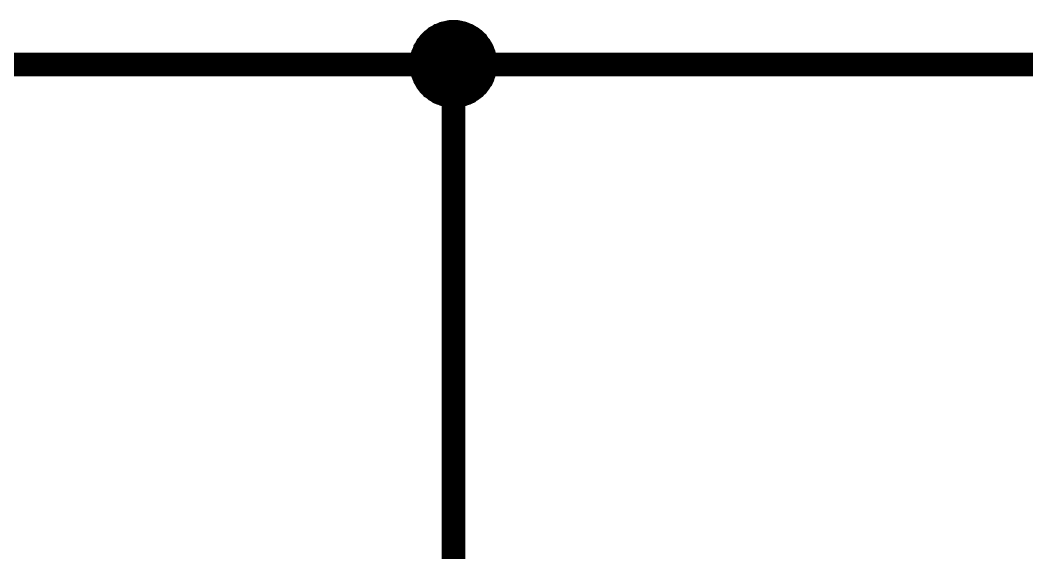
# Model space of a CAD drawing. Header units: millimetres. Extents: x 0 to 20.9, y 0 to 9.5.
# Drawn here: x 3.183 to 3.687, y 4.355 to 4.622 of the extents above; entities that cross this region are included whole.
import ezdxf

# ---------------------------------------------------------------- set-up
doc = ezdxf.new("R2010")
doc.units = ezdxf.units.MM
doc.header["$MEASUREMENT"] = 0
doc.layers.add('Sheet', color=255, linetype='Continuous')

msp = doc.modelspace()

# ---------------------------------------------------------------- linework, layer by layer
at = {"layer": 'Sheet'}
for points, const_width in [([(3.38016, 4.59984), (3.38016, 4.60088), (3.38016, 4.60193), (3.38037, 4.60297), (3.38058, 4.60381), (3.38079, 4.60485), (3.38099, 4.6059), (3.38141, 4.60673), (3.38183, 4.60757), (3.38204, 4.60861), (3.38267, 4.60945), (3.38308, 4.61028), (3.3835, 4.61112), (3.38413, 4.61174), (3.38475, 4.61258), (3.38538, 4.61341), (3.38601, 4.61404), (3.38663, 4.61467), (3.38747, 4.61529), (3.3883, 4.61592), (3.38893, 4.61655), (3.38977, 4.61696), (3.3906, 4.61738), (3.39144, 4.61801), (3.39248, 4.61822), (3.39332, 4.61864), (3.39415, 4.61905), (3.3952, 4.61926), (3.39624, 4.61947), (3.39708, 4.61968), (3.39812, 4.61989), (3.39916, 4.61989), (3.40021, 4.61989)], 0.0039), ([(3.38016, 4.59984), (3.38016, 4.60088), (3.38016, 4.60193), (3.38037, 4.60297), (3.38058, 4.60381), (3.38079, 4.60485), (3.38099, 4.6059), (3.38141, 4.60673), (3.38183, 4.60757), (3.38204, 4.60861), (3.38267, 4.60945), (3.38308, 4.61028), (3.3835, 4.61112), (3.38413, 4.61174), (3.38475, 4.61258), (3.38538, 4.61341), (3.38601, 4.61404), (3.38663, 4.61467), (3.38747, 4.61529), (3.3883, 4.61592), (3.38893, 4.61655), (3.38977, 4.61696), (3.3906, 4.61738), (3.39144, 4.61801), (3.39248, 4.61822), (3.39332, 4.61864), (3.39415, 4.61905), (3.3952, 4.61926), (3.39624, 4.61947), (3.39708, 4.61968), (3.39812, 4.61989), (3.39916, 4.61989), (3.40021, 4.61989)], 0.0039), ([(3.38016, 4.59984), (3.38016, 4.60088), (3.38016, 4.60193), (3.38037, 4.60297), (3.38058, 4.60381), (3.38079, 4.60485), (3.38099, 4.6059), (3.38141, 4.60673), (3.38183, 4.60757), (3.38204, 4.60861), (3.38267, 4.60945), (3.38308, 4.61028), (3.3835, 4.61112), (3.38413, 4.61174), (3.38475, 4.61258), (3.38538, 4.61341), (3.38601, 4.61404), (3.38663, 4.61467), (3.38747, 4.61529), (3.3883, 4.61592), (3.38893, 4.61655), (3.38977, 4.61696), (3.3906, 4.61738), (3.39144, 4.61801), (3.39248, 4.61822), (3.39332, 4.61864), (3.39415, 4.61905), (3.3952, 4.61926), (3.39624, 4.61947), (3.39708, 4.61968), (3.39812, 4.61989), (3.39916, 4.61989), (3.40021, 4.61989)], 0.0039), ([(3.38016, 4.59984), (3.38016, 4.60088), (3.38016, 4.60193), (3.38037, 4.60297), (3.38058, 4.60381), (3.38079, 4.60485), (3.38099, 4.6059), (3.38141, 4.60673), (3.38183, 4.60757), (3.38204, 4.60861), (3.38267, 4.60945), (3.38308, 4.61028), (3.3835, 4.61112), (3.38413, 4.61174), (3.38475, 4.61258), (3.38538, 4.61341), (3.38601, 4.61404), (3.38663, 4.61467), (3.38747, 4.61529), (3.3883, 4.61592), (3.38893, 4.61655), (3.38977, 4.61696), (3.3906, 4.61738), (3.39144, 4.61801), (3.39248, 4.61822), (3.39332, 4.61864), (3.39415, 4.61905), (3.3952, 4.61926), (3.39624, 4.61947), (3.39708, 4.61968), (3.39812, 4.61989), (3.39916, 4.61989), (3.40021, 4.61989)], 0.0039), ([(3.38016, 4.59984), (3.38016, 4.60088), (3.38016, 4.60193), (3.38037, 4.60297), (3.38058, 4.60381), (3.38079, 4.60485), (3.38099, 4.6059), (3.38141, 4.60673), (3.38183, 4.60757), (3.38204, 4.60861), (3.38267, 4.60945), (3.38308, 4.61028), (3.3835, 4.61112), (3.38413, 4.61174), (3.38475, 4.61258), (3.38538, 4.61341), (3.38601, 4.61404), (3.38663, 4.61467), (3.38747, 4.61529), (3.3883, 4.61592), (3.38893, 4.61655), (3.38977, 4.61696), (3.3906, 4.61738), (3.39144, 4.61801), (3.39248, 4.61822), (3.39332, 4.61864), (3.39415, 4.61905), (3.3952, 4.61926), (3.39624, 4.61947), (3.39708, 4.61968), (3.39812, 4.61989), (3.39916, 4.61989), (3.40021, 4.61989)], 0.0039), ([(3.38016, 4.59984), (3.38016, 4.60088), (3.38016, 4.60193), (3.38037, 4.60297), (3.38058, 4.60381), (3.38079, 4.60485), (3.38099, 4.6059), (3.38141, 4.60673), (3.38183, 4.60757), (3.38204, 4.60861), (3.38267, 4.60945), (3.38308, 4.61028), (3.3835, 4.61112), (3.38413, 4.61174), (3.38475, 4.61258), (3.38538, 4.61341), (3.38601, 4.61404), (3.38663, 4.61467), (3.38747, 4.61529), (3.3883, 4.61592), (3.38893, 4.61655), (3.38977, 4.61696), (3.3906, 4.61738), (3.39144, 4.61801), (3.39248, 4.61822), (3.39332, 4.61864), (3.39415, 4.61905), (3.3952, 4.61926), (3.39624, 4.61947), (3.39708, 4.61968), (3.39812, 4.61989), (3.39916, 4.61989), (3.40021, 4.61989)], 0.0039), ([(3.38016, 4.59984), (3.38016, 4.60088), (3.38016, 4.60193), (3.38037, 4.60297), (3.38058, 4.60381), (3.38079, 4.60485), (3.38099, 4.6059), (3.38141, 4.60673), (3.38183, 4.60757), (3.38204, 4.60861), (3.38267, 4.60945), (3.38308, 4.61028), (3.3835, 4.61112), (3.38413, 4.61174), (3.38475, 4.61258), (3.38538, 4.61341), (3.38601, 4.61404), (3.38663, 4.61467), (3.38747, 4.61529), (3.3883, 4.61592), (3.38893, 4.61655), (3.38977, 4.61696), (3.3906, 4.61738), (3.39144, 4.61801), (3.39248, 4.61822), (3.39332, 4.61864), (3.39415, 4.61905), (3.3952, 4.61926), (3.39624, 4.61947), (3.39708, 4.61968), (3.39812, 4.61989), (3.39916, 4.61989), (3.40021, 4.61989)], 0.0039), ([(3.38016, 4.59984), (3.38016, 4.60088), (3.38016, 4.60193), (3.38037, 4.60297), (3.38058, 4.60381), (3.38079, 4.60485), (3.38099, 4.6059), (3.38141, 4.60673), (3.38183, 4.60757), (3.38204, 4.60861), (3.38267, 4.60945), (3.38308, 4.61028), (3.3835, 4.61112), (3.38413, 4.61174), (3.38475, 4.61258), (3.38538, 4.61341), (3.38601, 4.61404), (3.38663, 4.61467), (3.38747, 4.61529), (3.3883, 4.61592), (3.38893, 4.61655), (3.38977, 4.61696), (3.3906, 4.61738), (3.39144, 4.61801), (3.39248, 4.61822), (3.39332, 4.61864), (3.39415, 4.61905), (3.3952, 4.61926), (3.39624, 4.61947), (3.39708, 4.61968), (3.39812, 4.61989), (3.39916, 4.61989), (3.40021, 4.61989)], 0.0039), ([(3.40021, 4.61989), (3.40021, 4.61989)], 0.0039), ([(3.40021, 4.61989), (3.40125, 4.61989), (3.4023, 4.61989), (3.40334, 4.61968), (3.40418, 4.61947), (3.40522, 4.61926), (3.40606, 4.61905), (3.4071, 4.61864), (3.40794, 4.61822), (3.40877, 4.61801), (3.40982, 4.61738), (3.41044, 4.61696), (3.41128, 4.61655), (3.41211, 4.61592), (3.41295, 4.61529), (3.41357, 4.61467), (3.4142, 4.61404), (3.41504, 4.61341), (3.41545, 4.61258), (3.41608, 4.61174), (3.41671, 4.61112), (3.41713, 4.61028), (3.41775, 4.60945), (3.41817, 4.60861), (3.41859, 4.60757), (3.4188, 4.60673), (3.41921, 4.6059), (3.41942, 4.60485), (3.41963, 4.60381), (3.41984, 4.60297), (3.42005, 4.60193), (3.42005, 4.60088), (3.42005, 4.59984)], 0.0039), ([(3.40021, 4.61989), (3.40021, 4.61989)], 0.0039), ([(3.40021, 4.61989), (3.40125, 4.61989), (3.4023, 4.61989), (3.40334, 4.61968), (3.40418, 4.61947), (3.40522, 4.61926), (3.40606, 4.61905), (3.4071, 4.61864), (3.40794, 4.61822), (3.40877, 4.61801), (3.40982, 4.61738), (3.41044, 4.61696), (3.41128, 4.61655), (3.41211, 4.61592), (3.41295, 4.61529), (3.41357, 4.61467), (3.4142, 4.61404), (3.41504, 4.61341), (3.41545, 4.61258), (3.41608, 4.61174), (3.41671, 4.61112), (3.41713, 4.61028), (3.41775, 4.60945), (3.41817, 4.60861), (3.41859, 4.60757), (3.4188, 4.60673), (3.41921, 4.6059), (3.41942, 4.60485), (3.41963, 4.60381), (3.41984, 4.60297), (3.42005, 4.60193), (3.42005, 4.60088), (3.42005, 4.59984)], 0.0039), ([(3.40021, 4.61989), (3.40021, 4.61989)], 0.0039), ([(3.40021, 4.61989), (3.40125, 4.61989), (3.4023, 4.61989), (3.40334, 4.61968), (3.40418, 4.61947), (3.40522, 4.61926), (3.40606, 4.61905), (3.4071, 4.61864), (3.40794, 4.61822), (3.40877, 4.61801), (3.40982, 4.61738), (3.41044, 4.61696), (3.41128, 4.61655), (3.41211, 4.61592), (3.41295, 4.61529), (3.41357, 4.61467), (3.4142, 4.61404), (3.41504, 4.61341), (3.41545, 4.61258), (3.41608, 4.61174), (3.41671, 4.61112), (3.41713, 4.61028), (3.41775, 4.60945), (3.41817, 4.60861), (3.41859, 4.60757), (3.4188, 4.60673), (3.41921, 4.6059), (3.41942, 4.60485), (3.41963, 4.60381), (3.41984, 4.60297), (3.42005, 4.60193), (3.42005, 4.60088), (3.42005, 4.59984)], 0.0039), ([(3.40021, 4.61989), (3.40021, 4.61989)], 0.0039), ([(3.40021, 4.61989), (3.40125, 4.61989), (3.4023, 4.61989), (3.40334, 4.61968), (3.40418, 4.61947), (3.40522, 4.61926), (3.40606, 4.61905), (3.4071, 4.61864), (3.40794, 4.61822), (3.40877, 4.61801), (3.40982, 4.61738), (3.41044, 4.61696), (3.41128, 4.61655), (3.41211, 4.61592), (3.41295, 4.61529), (3.41357, 4.61467), (3.4142, 4.61404), (3.41504, 4.61341), (3.41545, 4.61258), (3.41608, 4.61174), (3.41671, 4.61112), (3.41713, 4.61028), (3.41775, 4.60945), (3.41817, 4.60861), (3.41859, 4.60757), (3.4188, 4.60673), (3.41921, 4.6059), (3.41942, 4.60485), (3.41963, 4.60381), (3.41984, 4.60297), (3.42005, 4.60193), (3.42005, 4.60088), (3.42005, 4.59984)], 0.0039), ([(3.40021, 4.61989), (3.40021, 4.61989)], 0.0039), ([(3.40021, 4.61989), (3.40125, 4.61989), (3.4023, 4.61989), (3.40334, 4.61968), (3.40418, 4.61947), (3.40522, 4.61926), (3.40606, 4.61905), (3.4071, 4.61864), (3.40794, 4.61822), (3.40877, 4.61801), (3.40982, 4.61738), (3.41044, 4.61696), (3.41128, 4.61655), (3.41211, 4.61592), (3.41295, 4.61529), (3.41357, 4.61467), (3.4142, 4.61404), (3.41504, 4.61341), (3.41545, 4.61258), (3.41608, 4.61174), (3.41671, 4.61112), (3.41713, 4.61028), (3.41775, 4.60945), (3.41817, 4.60861), (3.41859, 4.60757), (3.4188, 4.60673), (3.41921, 4.6059), (3.41942, 4.60485), (3.41963, 4.60381), (3.41984, 4.60297), (3.42005, 4.60193), (3.42005, 4.60088), (3.42005, 4.59984)], 0.0039), ([(3.40021, 4.61989), (3.40021, 4.61989)], 0.0039), ([(3.40021, 4.61989), (3.40125, 4.61989), (3.4023, 4.61989), (3.40334, 4.61968), (3.40418, 4.61947), (3.40522, 4.61926), (3.40606, 4.61905), (3.4071, 4.61864), (3.40794, 4.61822), (3.40877, 4.61801), (3.40982, 4.61738), (3.41044, 4.61696), (3.41128, 4.61655), (3.41211, 4.61592), (3.41295, 4.61529), (3.41357, 4.61467), (3.4142, 4.61404), (3.41504, 4.61341), (3.41545, 4.61258), (3.41608, 4.61174), (3.41671, 4.61112), (3.41713, 4.61028), (3.41775, 4.60945), (3.41817, 4.60861), (3.41859, 4.60757), (3.4188, 4.60673), (3.41921, 4.6059), (3.41942, 4.60485), (3.41963, 4.60381), (3.41984, 4.60297), (3.42005, 4.60193), (3.42005, 4.60088), (3.42005, 4.59984)], 0.0039), ([(3.40021, 4.61989), (3.40021, 4.61989)], 0.0039), ([(3.40021, 4.61989), (3.40125, 4.61989), (3.4023, 4.61989), (3.40334, 4.61968), (3.40418, 4.61947), (3.40522, 4.61926), (3.40606, 4.61905), (3.4071, 4.61864), (3.40794, 4.61822), (3.40877, 4.61801), (3.40982, 4.61738), (3.41044, 4.61696), (3.41128, 4.61655), (3.41211, 4.61592), (3.41295, 4.61529), (3.41357, 4.61467), (3.4142, 4.61404), (3.41504, 4.61341), (3.41545, 4.61258), (3.41608, 4.61174), (3.41671, 4.61112), (3.41713, 4.61028), (3.41775, 4.60945), (3.41817, 4.60861), (3.41859, 4.60757), (3.4188, 4.60673), (3.41921, 4.6059), (3.41942, 4.60485), (3.41963, 4.60381), (3.41984, 4.60297), (3.42005, 4.60193), (3.42005, 4.60088), (3.42005, 4.59984)], 0.0039), ([(3.40021, 4.61989), (3.40021, 4.61989)], 0.0039), ([(3.40021, 4.61989), (3.40125, 4.61989), (3.4023, 4.61989), (3.40334, 4.61968), (3.40418, 4.61947), (3.40522, 4.61926), (3.40606, 4.61905), (3.4071, 4.61864), (3.40794, 4.61822), (3.40877, 4.61801), (3.40982, 4.61738), (3.41044, 4.61696), (3.41128, 4.61655), (3.41211, 4.61592), (3.41295, 4.61529), (3.41357, 4.61467), (3.4142, 4.61404), (3.41504, 4.61341), (3.41545, 4.61258), (3.41608, 4.61174), (3.41671, 4.61112), (3.41713, 4.61028), (3.41775, 4.60945), (3.41817, 4.60861), (3.41859, 4.60757), (3.4188, 4.60673), (3.41921, 4.6059), (3.41942, 4.60485), (3.41963, 4.60381), (3.41984, 4.60297), (3.42005, 4.60193), (3.42005, 4.60088), (3.42005, 4.59984)], 0.0039), ([(1.00079, 4.39997), (1.00079, 4.59963), (1.4001, 4.59963), (2.00074, 4.59963), (2.40005, 4.59963), (3.00069, 4.59963), (3.40084, 4.59963), (4.00064, 4.59963), (4.40079, 4.59963), (5.00059, 4.59963), (5.40074, 4.59963), (6.00054, 4.59963), (6.40069, 4.59963), (7.00049, 4.59963), (7.40064, 4.59963), (8.00044, 4.59963), (8.40059, 4.59963), (9.00039, 4.59963), (9.40054, 4.59963), (10.00034, 4.59963), (10.40049, 4.59963), (11.00029, 4.59963)], 0.0118), ([(3.40021, 4.59984), (3.40021, 4.39997)], 0.0118), ([(3.40021, 4.58), (3.39916, 4.58), (3.39812, 4.58), (3.39708, 4.58021), (3.39624, 4.58042), (3.3952, 4.58063), (3.39415, 4.58083), (3.39332, 4.58125), (3.39248, 4.58146), (3.39144, 4.58188), (3.3906, 4.5823), (3.38977, 4.58292), (3.38893, 4.58334), (3.3883, 4.58397), (3.38747, 4.58459), (3.38663, 4.58501), (3.38601, 4.58585), (3.38538, 4.58647), (3.38475, 4.5871), (3.38413, 4.58794), (3.3835, 4.58877), (3.38308, 4.58961), (3.38267, 4.59023), (3.38204, 4.59128), (3.38183, 4.59211), (3.38141, 4.59295), (3.38099, 4.59399), (3.38079, 4.59483), (3.38058, 4.59587), (3.38037, 4.59671), (3.38016, 4.59775), (3.38016, 4.5988), (3.38016, 4.59984)], 0.0039), ([(3.38016, 4.59984), (3.38016, 4.59984)], 0.0039), ([(3.40021, 4.58), (3.39916, 4.58), (3.39812, 4.58), (3.39708, 4.58021), (3.39624, 4.58042), (3.3952, 4.58063), (3.39415, 4.58083), (3.39332, 4.58125), (3.39248, 4.58146), (3.39144, 4.58188), (3.3906, 4.5823), (3.38977, 4.58292), (3.38893, 4.58334), (3.3883, 4.58397), (3.38747, 4.58459), (3.38663, 4.58501), (3.38601, 4.58585), (3.38538, 4.58647), (3.38475, 4.5871), (3.38413, 4.58794), (3.3835, 4.58877), (3.38308, 4.58961), (3.38267, 4.59023), (3.38204, 4.59128), (3.38183, 4.59211), (3.38141, 4.59295), (3.38099, 4.59399), (3.38079, 4.59483), (3.38058, 4.59587), (3.38037, 4.59671), (3.38016, 4.59775), (3.38016, 4.5988), (3.38016, 4.59984)], 0.0039), ([(3.38016, 4.59984), (3.38016, 4.59984)], 0.0039), ([(3.40021, 4.58), (3.39916, 4.58), (3.39812, 4.58), (3.39708, 4.58021), (3.39624, 4.58042), (3.3952, 4.58063), (3.39415, 4.58083), (3.39332, 4.58125), (3.39248, 4.58146), (3.39144, 4.58188), (3.3906, 4.5823), (3.38977, 4.58292), (3.38893, 4.58334), (3.3883, 4.58397), (3.38747, 4.58459), (3.38663, 4.58501), (3.38601, 4.58585), (3.38538, 4.58647), (3.38475, 4.5871), (3.38413, 4.58794), (3.3835, 4.58877), (3.38308, 4.58961), (3.38267, 4.59023), (3.38204, 4.59128), (3.38183, 4.59211), (3.38141, 4.59295), (3.38099, 4.59399), (3.38079, 4.59483), (3.38058, 4.59587), (3.38037, 4.59671), (3.38016, 4.59775), (3.38016, 4.5988), (3.38016, 4.59984)], 0.0039), ([(3.38016, 4.59984), (3.38016, 4.59984)], 0.0039), ([(3.40021, 4.58), (3.39916, 4.58), (3.39812, 4.58), (3.39708, 4.58021), (3.39624, 4.58042), (3.3952, 4.58063), (3.39415, 4.58083), (3.39332, 4.58125), (3.39248, 4.58146), (3.39144, 4.58188), (3.3906, 4.5823), (3.38977, 4.58292), (3.38893, 4.58334), (3.3883, 4.58397), (3.38747, 4.58459), (3.38663, 4.58501), (3.38601, 4.58585), (3.38538, 4.58647), (3.38475, 4.5871), (3.38413, 4.58794), (3.3835, 4.58877), (3.38308, 4.58961), (3.38267, 4.59023), (3.38204, 4.59128), (3.38183, 4.59211), (3.38141, 4.59295), (3.38099, 4.59399), (3.38079, 4.59483), (3.38058, 4.59587), (3.38037, 4.59671), (3.38016, 4.59775), (3.38016, 4.5988), (3.38016, 4.59984)], 0.0039), ([(3.38016, 4.59984), (3.38016, 4.59984)], 0.0039), ([(3.40021, 4.58), (3.39916, 4.58), (3.39812, 4.58), (3.39708, 4.58021), (3.39624, 4.58042), (3.3952, 4.58063), (3.39415, 4.58083), (3.39332, 4.58125), (3.39248, 4.58146), (3.39144, 4.58188), (3.3906, 4.5823), (3.38977, 4.58292), (3.38893, 4.58334), (3.3883, 4.58397), (3.38747, 4.58459), (3.38663, 4.58501), (3.38601, 4.58585), (3.38538, 4.58647), (3.38475, 4.5871), (3.38413, 4.58794), (3.3835, 4.58877), (3.38308, 4.58961), (3.38267, 4.59023), (3.38204, 4.59128), (3.38183, 4.59211), (3.38141, 4.59295), (3.38099, 4.59399), (3.38079, 4.59483), (3.38058, 4.59587), (3.38037, 4.59671), (3.38016, 4.59775), (3.38016, 4.5988), (3.38016, 4.59984)], 0.0039), ([(3.38016, 4.59984), (3.38016, 4.59984)], 0.0039), ([(3.40021, 4.58), (3.39916, 4.58), (3.39812, 4.58), (3.39708, 4.58021), (3.39624, 4.58042), (3.3952, 4.58063), (3.39415, 4.58083), (3.39332, 4.58125), (3.39248, 4.58146), (3.39144, 4.58188), (3.3906, 4.5823), (3.38977, 4.58292), (3.38893, 4.58334), (3.3883, 4.58397), (3.38747, 4.58459), (3.38663, 4.58501), (3.38601, 4.58585), (3.38538, 4.58647), (3.38475, 4.5871), (3.38413, 4.58794), (3.3835, 4.58877), (3.38308, 4.58961), (3.38267, 4.59023), (3.38204, 4.59128), (3.38183, 4.59211), (3.38141, 4.59295), (3.38099, 4.59399), (3.38079, 4.59483), (3.38058, 4.59587), (3.38037, 4.59671), (3.38016, 4.59775), (3.38016, 4.5988), (3.38016, 4.59984)], 0.0039), ([(3.38016, 4.59984), (3.38016, 4.59984)], 0.0039), ([(3.40021, 4.58), (3.39916, 4.58), (3.39812, 4.58), (3.39708, 4.58021), (3.39624, 4.58042), (3.3952, 4.58063), (3.39415, 4.58083), (3.39332, 4.58125), (3.39248, 4.58146), (3.39144, 4.58188), (3.3906, 4.5823), (3.38977, 4.58292), (3.38893, 4.58334), (3.3883, 4.58397), (3.38747, 4.58459), (3.38663, 4.58501), (3.38601, 4.58585), (3.38538, 4.58647), (3.38475, 4.5871), (3.38413, 4.58794), (3.3835, 4.58877), (3.38308, 4.58961), (3.38267, 4.59023), (3.38204, 4.59128), (3.38183, 4.59211), (3.38141, 4.59295), (3.38099, 4.59399), (3.38079, 4.59483), (3.38058, 4.59587), (3.38037, 4.59671), (3.38016, 4.59775), (3.38016, 4.5988), (3.38016, 4.59984)], 0.0039), ([(3.38016, 4.59984), (3.38016, 4.59984)], 0.0039), ([(3.40021, 4.58), (3.39916, 4.58), (3.39812, 4.58), (3.39708, 4.58021), (3.39624, 4.58042), (3.3952, 4.58063), (3.39415, 4.58083), (3.39332, 4.58125), (3.39248, 4.58146), (3.39144, 4.58188), (3.3906, 4.5823), (3.38977, 4.58292), (3.38893, 4.58334), (3.3883, 4.58397), (3.38747, 4.58459), (3.38663, 4.58501), (3.38601, 4.58585), (3.38538, 4.58647), (3.38475, 4.5871), (3.38413, 4.58794), (3.3835, 4.58877), (3.38308, 4.58961), (3.38267, 4.59023), (3.38204, 4.59128), (3.38183, 4.59211), (3.38141, 4.59295), (3.38099, 4.59399), (3.38079, 4.59483), (3.38058, 4.59587), (3.38037, 4.59671), (3.38016, 4.59775), (3.38016, 4.5988), (3.38016, 4.59984)], 0.0039), ([(3.38016, 4.59984), (3.38016, 4.59984)], 0.0039), ([(3.42005, 4.59984), (3.42005, 4.5988), (3.42005, 4.59775), (3.41984, 4.59671), (3.41963, 4.59587), (3.41942, 4.59483), (3.41921, 4.59399), (3.4188, 4.59295), (3.41859, 4.59211), (3.41817, 4.59128), (3.41775, 4.59023), (3.41713, 4.58961), (3.41671, 4.58877), (3.41608, 4.58794), (3.41545, 4.5871), (3.41504, 4.58647), (3.4142, 4.58585), (3.41357, 4.58501), (3.41295, 4.58459), (3.41211, 4.58397), (3.41128, 4.58334), (3.41044, 4.58292), (3.40982, 4.5823), (3.40877, 4.58188), (3.40794, 4.58146), (3.4071, 4.58125), (3.40606, 4.58083), (3.40522, 4.58063), (3.40418, 4.58042), (3.40334, 4.58021), (3.4023, 4.58), (3.40125, 4.58), (3.40021, 4.58)], 0.0039), ([(3.42005, 4.59984), (3.42005, 4.5988), (3.42005, 4.59775), (3.41984, 4.59671), (3.41963, 4.59587), (3.41942, 4.59483), (3.41921, 4.59399), (3.4188, 4.59295), (3.41859, 4.59211), (3.41817, 4.59128), (3.41775, 4.59023), (3.41713, 4.58961), (3.41671, 4.58877), (3.41608, 4.58794), (3.41545, 4.5871), (3.41504, 4.58647), (3.4142, 4.58585), (3.41357, 4.58501), (3.41295, 4.58459), (3.41211, 4.58397), (3.41128, 4.58334), (3.41044, 4.58292), (3.40982, 4.5823), (3.40877, 4.58188), (3.40794, 4.58146), (3.4071, 4.58125), (3.40606, 4.58083), (3.40522, 4.58063), (3.40418, 4.58042), (3.40334, 4.58021), (3.4023, 4.58), (3.40125, 4.58), (3.40021, 4.58)], 0.0039), ([(3.42005, 4.59984), (3.42005, 4.5988), (3.42005, 4.59775), (3.41984, 4.59671), (3.41963, 4.59587), (3.41942, 4.59483), (3.41921, 4.59399), (3.4188, 4.59295), (3.41859, 4.59211), (3.41817, 4.59128), (3.41775, 4.59023), (3.41713, 4.58961), (3.41671, 4.58877), (3.41608, 4.58794), (3.41545, 4.5871), (3.41504, 4.58647), (3.4142, 4.58585), (3.41357, 4.58501), (3.41295, 4.58459), (3.41211, 4.58397), (3.41128, 4.58334), (3.41044, 4.58292), (3.40982, 4.5823), (3.40877, 4.58188), (3.40794, 4.58146), (3.4071, 4.58125), (3.40606, 4.58083), (3.40522, 4.58063), (3.40418, 4.58042), (3.40334, 4.58021), (3.4023, 4.58), (3.40125, 4.58), (3.40021, 4.58)], 0.0039), ([(3.42005, 4.59984), (3.42005, 4.5988), (3.42005, 4.59775), (3.41984, 4.59671), (3.41963, 4.59587), (3.41942, 4.59483), (3.41921, 4.59399), (3.4188, 4.59295), (3.41859, 4.59211), (3.41817, 4.59128), (3.41775, 4.59023), (3.41713, 4.58961), (3.41671, 4.58877), (3.41608, 4.58794), (3.41545, 4.5871), (3.41504, 4.58647), (3.4142, 4.58585), (3.41357, 4.58501), (3.41295, 4.58459), (3.41211, 4.58397), (3.41128, 4.58334), (3.41044, 4.58292), (3.40982, 4.5823), (3.40877, 4.58188), (3.40794, 4.58146), (3.4071, 4.58125), (3.40606, 4.58083), (3.40522, 4.58063), (3.40418, 4.58042), (3.40334, 4.58021), (3.4023, 4.58), (3.40125, 4.58), (3.40021, 4.58)], 0.0039), ([(3.42005, 4.59984), (3.42005, 4.5988), (3.42005, 4.59775), (3.41984, 4.59671), (3.41963, 4.59587), (3.41942, 4.59483), (3.41921, 4.59399), (3.4188, 4.59295), (3.41859, 4.59211), (3.41817, 4.59128), (3.41775, 4.59023), (3.41713, 4.58961), (3.41671, 4.58877), (3.41608, 4.58794), (3.41545, 4.5871), (3.41504, 4.58647), (3.4142, 4.58585), (3.41357, 4.58501), (3.41295, 4.58459), (3.41211, 4.58397), (3.41128, 4.58334), (3.41044, 4.58292), (3.40982, 4.5823), (3.40877, 4.58188), (3.40794, 4.58146), (3.4071, 4.58125), (3.40606, 4.58083), (3.40522, 4.58063), (3.40418, 4.58042), (3.40334, 4.58021), (3.4023, 4.58), (3.40125, 4.58), (3.40021, 4.58)], 0.0039), ([(3.42005, 4.59984), (3.42005, 4.5988), (3.42005, 4.59775), (3.41984, 4.59671), (3.41963, 4.59587), (3.41942, 4.59483), (3.41921, 4.59399), (3.4188, 4.59295), (3.41859, 4.59211), (3.41817, 4.59128), (3.41775, 4.59023), (3.41713, 4.58961), (3.41671, 4.58877), (3.41608, 4.58794), (3.41545, 4.5871), (3.41504, 4.58647), (3.4142, 4.58585), (3.41357, 4.58501), (3.41295, 4.58459), (3.41211, 4.58397), (3.41128, 4.58334), (3.41044, 4.58292), (3.40982, 4.5823), (3.40877, 4.58188), (3.40794, 4.58146), (3.4071, 4.58125), (3.40606, 4.58083), (3.40522, 4.58063), (3.40418, 4.58042), (3.40334, 4.58021), (3.4023, 4.58), (3.40125, 4.58), (3.40021, 4.58)], 0.0039), ([(3.42005, 4.59984), (3.42005, 4.5988), (3.42005, 4.59775), (3.41984, 4.59671), (3.41963, 4.59587), (3.41942, 4.59483), (3.41921, 4.59399), (3.4188, 4.59295), (3.41859, 4.59211), (3.41817, 4.59128), (3.41775, 4.59023), (3.41713, 4.58961), (3.41671, 4.58877), (3.41608, 4.58794), (3.41545, 4.5871), (3.41504, 4.58647), (3.4142, 4.58585), (3.41357, 4.58501), (3.41295, 4.58459), (3.41211, 4.58397), (3.41128, 4.58334), (3.41044, 4.58292), (3.40982, 4.5823), (3.40877, 4.58188), (3.40794, 4.58146), (3.4071, 4.58125), (3.40606, 4.58083), (3.40522, 4.58063), (3.40418, 4.58042), (3.40334, 4.58021), (3.4023, 4.58), (3.40125, 4.58), (3.40021, 4.58)], 0.0039), ([(3.42005, 4.59984), (3.42005, 4.5988), (3.42005, 4.59775), (3.41984, 4.59671), (3.41963, 4.59587), (3.41942, 4.59483), (3.41921, 4.59399), (3.4188, 4.59295), (3.41859, 4.59211), (3.41817, 4.59128), (3.41775, 4.59023), (3.41713, 4.58961), (3.41671, 4.58877), (3.41608, 4.58794), (3.41545, 4.5871), (3.41504, 4.58647), (3.4142, 4.58585), (3.41357, 4.58501), (3.41295, 4.58459), (3.41211, 4.58397), (3.41128, 4.58334), (3.41044, 4.58292), (3.40982, 4.5823), (3.40877, 4.58188), (3.40794, 4.58146), (3.4071, 4.58125), (3.40606, 4.58083), (3.40522, 4.58063), (3.40418, 4.58042), (3.40334, 4.58021), (3.4023, 4.58), (3.40125, 4.58), (3.40021, 4.58)], 0.0039), ([(3.42005, 4.59984), (3.42005, 4.59984), (3.42005, 4.59984), (3.42005, 4.59984), (3.42005, 4.59984), (3.42005, 4.59984), (3.42005, 4.59984), (3.42005, 4.59984), (3.42005, 4.59984), (3.42005, 4.59984), (3.42005, 4.59984), (3.42005, 4.59984), (3.42005, 4.59984), (3.42005, 4.59984), (3.42005, 4.59984), (3.42005, 4.59984), (3.42005, 4.59984), (3.42005, 4.59984), (3.42005, 4.59984), (3.42005, 4.59984), (3.42005, 4.59984), (3.42005, 4.59984), (3.42005, 4.59984), (3.42005, 4.59984), (3.42005, 4.59984), (3.42005, 4.59984), (3.42005, 4.59984), (3.42005, 4.59984), (3.42005, 4.59984), (3.42005, 4.59984), (3.42005, 4.59984), (3.42005, 4.59984), (3.42005, 4.59984)], 0.0039), ([(3.42005, 4.59984), (3.42005, 4.59984)], 0.0039), ([(3.42005, 4.59984), (3.42005, 4.59984), (3.42005, 4.59984), (3.42005, 4.59984), (3.42005, 4.59984), (3.42005, 4.59984), (3.42005, 4.59984), (3.42005, 4.59984), (3.42005, 4.59984), (3.42005, 4.59984), (3.42005, 4.59984), (3.42005, 4.59984), (3.42005, 4.59984), (3.42005, 4.59984), (3.42005, 4.59984), (3.42005, 4.59984), (3.42005, 4.59984), (3.42005, 4.59984), (3.42005, 4.59984), (3.42005, 4.59984), (3.42005, 4.59984), (3.42005, 4.59984), (3.42005, 4.59984), (3.42005, 4.59984), (3.42005, 4.59984), (3.42005, 4.59984), (3.42005, 4.59984), (3.42005, 4.59984), (3.42005, 4.59984), (3.42005, 4.59984), (3.42005, 4.59984), (3.42005, 4.59984), (3.42005, 4.59984)], 0.0039), ([(3.42005, 4.59984), (3.42005, 4.59984)], 0.0039), ([(3.42005, 4.59984), (3.42005, 4.59984), (3.42005, 4.59984), (3.42005, 4.59984), (3.42005, 4.59984), (3.42005, 4.59984), (3.42005, 4.59984), (3.42005, 4.59984), (3.42005, 4.59984), (3.42005, 4.59984), (3.42005, 4.59984), (3.42005, 4.59984), (3.42005, 4.59984), (3.42005, 4.59984), (3.42005, 4.59984), (3.42005, 4.59984), (3.42005, 4.59984), (3.42005, 4.59984), (3.42005, 4.59984), (3.42005, 4.59984), (3.42005, 4.59984), (3.42005, 4.59984), (3.42005, 4.59984), (3.42005, 4.59984), (3.42005, 4.59984), (3.42005, 4.59984), (3.42005, 4.59984), (3.42005, 4.59984), (3.42005, 4.59984), (3.42005, 4.59984), (3.42005, 4.59984), (3.42005, 4.59984), (3.42005, 4.59984)], 0.0039), ([(3.42005, 4.59984), (3.42005, 4.59984)], 0.0039), ([(3.42005, 4.59984), (3.42005, 4.59984), (3.42005, 4.59984), (3.42005, 4.59984), (3.42005, 4.59984), (3.42005, 4.59984), (3.42005, 4.59984), (3.42005, 4.59984), (3.42005, 4.59984), (3.42005, 4.59984), (3.42005, 4.59984), (3.42005, 4.59984), (3.42005, 4.59984), (3.42005, 4.59984), (3.42005, 4.59984), (3.42005, 4.59984), (3.42005, 4.59984), (3.42005, 4.59984), (3.42005, 4.59984), (3.42005, 4.59984), (3.42005, 4.59984), (3.42005, 4.59984), (3.42005, 4.59984), (3.42005, 4.59984), (3.42005, 4.59984), (3.42005, 4.59984), (3.42005, 4.59984), (3.42005, 4.59984), (3.42005, 4.59984), (3.42005, 4.59984), (3.42005, 4.59984), (3.42005, 4.59984), (3.42005, 4.59984)], 0.0039), ([(3.42005, 4.59984), (3.42005, 4.59984)], 0.0039), ([(3.42005, 4.59984), (3.42005, 4.59984), (3.42005, 4.59984), (3.42005, 4.59984), (3.42005, 4.59984), (3.42005, 4.59984), (3.42005, 4.59984), (3.42005, 4.59984), (3.42005, 4.59984), (3.42005, 4.59984), (3.42005, 4.59984), (3.42005, 4.59984), (3.42005, 4.59984), (3.42005, 4.59984), (3.42005, 4.59984), (3.42005, 4.59984), (3.42005, 4.59984), (3.42005, 4.59984), (3.42005, 4.59984), (3.42005, 4.59984), (3.42005, 4.59984), (3.42005, 4.59984), (3.42005, 4.59984), (3.42005, 4.59984), (3.42005, 4.59984), (3.42005, 4.59984), (3.42005, 4.59984), (3.42005, 4.59984), (3.42005, 4.59984), (3.42005, 4.59984), (3.42005, 4.59984), (3.42005, 4.59984), (3.42005, 4.59984)], 0.0039), ([(3.42005, 4.59984), (3.42005, 4.59984)], 0.0039), ([(3.42005, 4.59984), (3.42005, 4.59984), (3.42005, 4.59984), (3.42005, 4.59984), (3.42005, 4.59984), (3.42005, 4.59984), (3.42005, 4.59984), (3.42005, 4.59984), (3.42005, 4.59984), (3.42005, 4.59984), (3.42005, 4.59984), (3.42005, 4.59984), (3.42005, 4.59984), (3.42005, 4.59984), (3.42005, 4.59984), (3.42005, 4.59984), (3.42005, 4.59984), (3.42005, 4.59984), (3.42005, 4.59984), (3.42005, 4.59984), (3.42005, 4.59984), (3.42005, 4.59984), (3.42005, 4.59984), (3.42005, 4.59984), (3.42005, 4.59984), (3.42005, 4.59984), (3.42005, 4.59984), (3.42005, 4.59984), (3.42005, 4.59984), (3.42005, 4.59984), (3.42005, 4.59984), (3.42005, 4.59984), (3.42005, 4.59984)], 0.0039), ([(3.42005, 4.59984), (3.42005, 4.59984)], 0.0039), ([(3.42005, 4.59984), (3.42005, 4.59984), (3.42005, 4.59984), (3.42005, 4.59984), (3.42005, 4.59984), (3.42005, 4.59984), (3.42005, 4.59984), (3.42005, 4.59984), (3.42005, 4.59984), (3.42005, 4.59984), (3.42005, 4.59984), (3.42005, 4.59984), (3.42005, 4.59984), (3.42005, 4.59984), (3.42005, 4.59984), (3.42005, 4.59984), (3.42005, 4.59984), (3.42005, 4.59984), (3.42005, 4.59984), (3.42005, 4.59984), (3.42005, 4.59984), (3.42005, 4.59984), (3.42005, 4.59984), (3.42005, 4.59984), (3.42005, 4.59984), (3.42005, 4.59984), (3.42005, 4.59984), (3.42005, 4.59984), (3.42005, 4.59984), (3.42005, 4.59984), (3.42005, 4.59984), (3.42005, 4.59984), (3.42005, 4.59984)], 0.0039), ([(3.42005, 4.59984), (3.42005, 4.59984)], 0.0039), ([(3.42005, 4.59984), (3.42005, 4.59984), (3.42005, 4.59984), (3.42005, 4.59984), (3.42005, 4.59984), (3.42005, 4.59984), (3.42005, 4.59984), (3.42005, 4.59984), (3.42005, 4.59984), (3.42005, 4.59984), (3.42005, 4.59984), (3.42005, 4.59984), (3.42005, 4.59984), (3.42005, 4.59984), (3.42005, 4.59984), (3.42005, 4.59984), (3.42005, 4.59984), (3.42005, 4.59984), (3.42005, 4.59984), (3.42005, 4.59984), (3.42005, 4.59984), (3.42005, 4.59984), (3.42005, 4.59984), (3.42005, 4.59984), (3.42005, 4.59984), (3.42005, 4.59984), (3.42005, 4.59984), (3.42005, 4.59984), (3.42005, 4.59984), (3.42005, 4.59984), (3.42005, 4.59984), (3.42005, 4.59984), (3.42005, 4.59984)], 0.0039), ([(3.42005, 4.59984), (3.42005, 4.59984)], 0.0039), ([(3.40021, 4.3014), (3.40021, 4.39997)], 0.0118)]:
    msp.add_lwpolyline(points, dxfattribs=dict(at, const_width=const_width))
at = {"layer": 'Sheet', "const_width": 0.02}
msp.add_lwpolyline([(3.39, 4.6, 1), (3.41, 4.6, 1)], format="xyb", close=True, dxfattribs=at)

doc.saveas('drawing.dxf')
